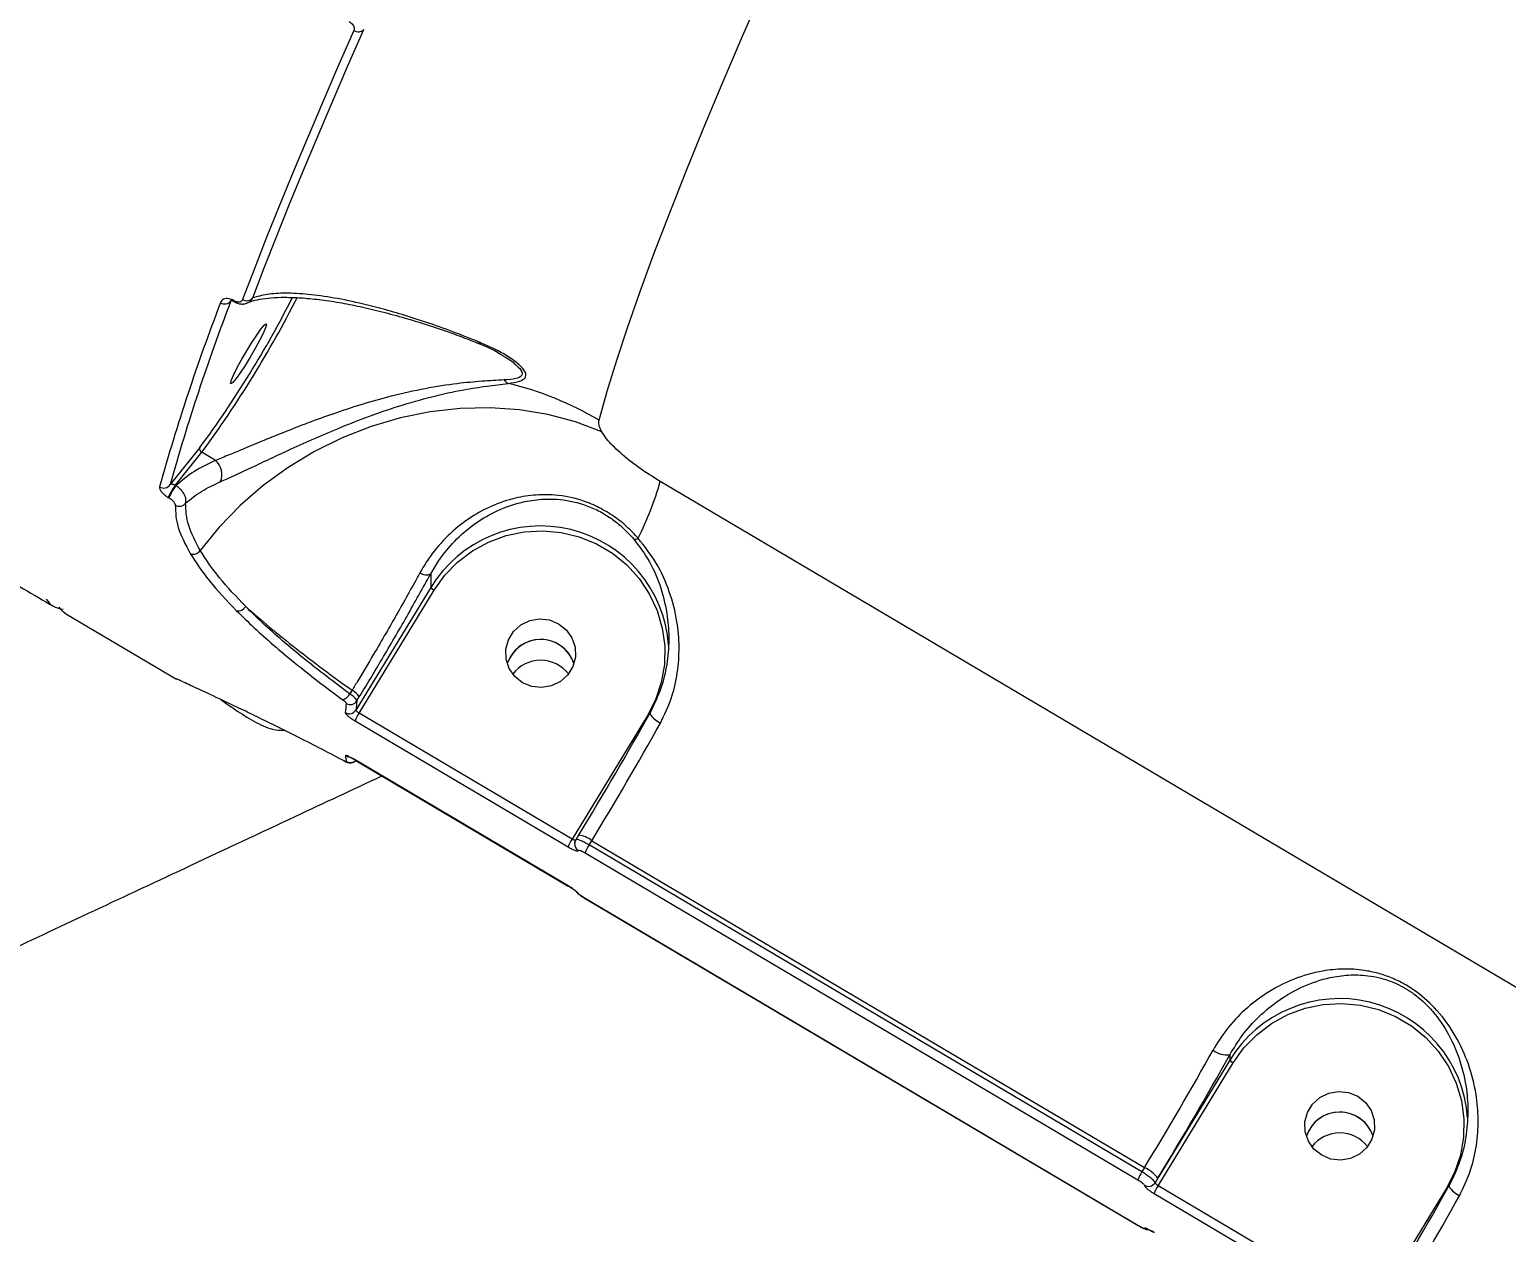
# Model space of a CAD drawing. Header units: millimetres. Extents: x -6328 to 5334, y -5037 to 4112.
# Drawn here: x -2228.9 to -2038.8, y 770.3 to 925.3 of the extents above; entities that cross this region are included whole.
import ezdxf

# ---------------------------------------------------------------- set-up
doc = ezdxf.new("R2010")
doc.units = ezdxf.units.MM
for name, color, linetype in [('DIKOM_ОБЪЕКТ', 7, 'Continuous'), ('DIKOM_РАЗМЕР_ЗОНА', 7, 'Continuous'), ('DIKOM_РАЗМЕР_ОБЪЕКТА', 7, 'Continuous')]:
    doc.layers.add(name, color=color, linetype=linetype)
doc.styles.add('style1', font='arial.ttf', dxfattribs={"width": 0.8})
doc.dimstyles.new('1-50', dxfattribs={"dimtxt": 300, "dimasz": 200, "dimexe": 100, "dimexo": 0, "dimgap": 100, "dimtad": 1, "dimtxsty": 'style1', "dimcen": 200, "dimclrd": 7, "dimclre": 7, "dimclrt": 7, "dimadec": 1, "dimazin": 2, "dimtfac": 1, "dimtmove": 0, "dimatfit": 2, "dimfxl": 0, "dimlwd": 25, "dimlwe": 18, "dimarcsym": 0})

# ---------------------------------------------------------------- blocks, each defined once
blk = doc.blocks.new('*D2')
at = {"layer": 'Defpoints', "color": 0, "transparency": 16777216}
for p in [(-5303.77, 2121.42), (-1621.11, 2121.42), (560.33, -2395.62)]:
    blk.add_point(p, dxfattribs=at)
at = {"layer": 'DIKOM_РАЗМЕР_ОБЪЕКТА', "color": 7, "lineweight": 18, "transparency": 16777216}
for p, q in [((-1621.11, 2121.42), (-5403.77, 2121.42)), ((560.33, -2395.62), (-5403.77, -2395.62))]:
    blk.add_line(p, q, dxfattribs=at)
at = {"layer": 'DIKOM_РАЗМЕР_ОБЪЕКТА', "color": 7, "lineweight": 25, "transparency": 16777216}
blk.add_line((-5303.77, -2195.62), (-5303.77, 1921.42), dxfattribs=at)
at = {"layer": 'DIKOM_РАЗМЕР_ОБЪЕКТА', "color": 7, "transparency": 16777216}
for points in [[(-5337.11, 1921.42), (-5270.44, 1921.42), (-5303.77, 2121.42)], [(-5337.11, -2195.62), (-5270.44, -2195.62), (-5303.77, -2395.62)]]:
    blk.add_solid(points, dxfattribs=at)
at = {"layer": 'DIKOM_РАЗМЕР_ОБЪЕКТА', "color": 7, "transparency": 16777216, "insert": (-5556.94, -137.1), "char_height": 300, "attachment_point": 5, "rotation": 90, "style": 'style1'}
blk.add_mtext('4500', dxfattribs=at)
blk = doc.blocks.new('*D3')
at = {"layer": 'Defpoints', "color": 0, "transparency": 16777216}
for p in [(-1814.92, 4111.71), (-5877.98, -3895.62), (33.33, -3895.62)]:
    blk.add_point(p, dxfattribs=at)
at = {"layer": 'DIKOM_РАЗМЕР_ЗОНА', "color": 7, "lineweight": 18, "transparency": 16777216}
for p, q in [((-1814.92, 4111.71), (-5977.98, 4111.71)), ((33.33, -3895.62), (-5977.98, -3895.62))]:
    blk.add_line(p, q, dxfattribs=at)
at = {"layer": 'DIKOM_РАЗМЕР_ЗОНА', "color": 7, "lineweight": 25, "transparency": 16777216}
blk.add_line((-5877.98, 3911.71), (-5877.98, -3695.62), dxfattribs=at)
at = {"layer": 'DIKOM_РАЗМЕР_ЗОНА', "color": 7, "transparency": 16777216}
for points in [[(-5911.31, 3911.71), (-5844.65, 3911.71), (-5877.98, 4111.71)], [(-5911.31, -3695.62), (-5844.65, -3695.62), (-5877.98, -3895.62)]]:
    blk.add_solid(points, dxfattribs=at)
at = {"layer": 'DIKOM_РАЗМЕР_ЗОНА', "color": 7, "transparency": 16777216, "insert": (-6131.15, 108.05), "char_height": 300, "attachment_point": 5, "rotation": 90, "style": 'style1'}
blk.add_mtext('8000', dxfattribs=at)

msp = doc.modelspace()

# ---------------------------------------------------------------- linework, layer by layer
at = {"layer": 'DIKOM_ОБЪЕКТ', "color": 7, "linetype": 'Continuous', "lineweight": 15}
for p, q in [((-2203.018, 890.325), (-2202.964, 890.362)), ((-2202.703, 890.265), (-2202.599, 890.204)), ((-2202.578, 890.318), (-2202.682, 890.38)), ((-2207.006, 871.448), (-2210.842, 866.66)), ((-2210.183, 866.561), (-2206.772, 870.818)), ((-2205.02, 869.781), (-2206.772, 870.818)), ((-1847.736, 689.529), (-2147.745, 867.062)), ((-2210.102, 866.513), (-2210.183, 866.561)), ((-2211.082, 865.001), (-2211.001, 864.953)), ((-2177.301, 855.15), (-2177.297, 853.405)), ((-2177.297, 853.405), (-2186.925, 837.621)), ((-2186.525, 837.235), (-2176.868, 853.065)), ((-2224.17, 849.995), (-2210.019, 841.62)), ((-2187.43, 840.172), (-2187.714, 839.707)), ((-2186.798, 838.803), (-2186.49, 839.308)), ((-2159.095, 821.003), (-2186.525, 837.235)), ((-2149.439, 836.833), (-2159.095, 821.003)), ((-2187.039, 836.224), (-2159.61, 819.992)), ((-2159.598, 814.972), (-2187.027, 831.203)), ((-2187.022, 831.192), (-2187.027, 831.203)), ((-2187.022, 831.192), (-2159.592, 814.961)), ((-2158.272, 821.499), (-2158.63, 820.912)), ((-2156.905, 820.246), (-2156.565, 820.803)), ((-2085.76, 778.145), (-2156.905, 820.246)), ((-2156.565, 820.803), (-2085.42, 778.702)), ((-2157.419, 819.237), (-2086.274, 777.136)), ((-2159.592, 814.961), (-2159.598, 814.972)), ((-2086.26, 771.25), (-2157.405, 813.35)), ((-2157.4, 813.34), (-2157.405, 813.35)), ((-2157.4, 813.34), (-2086.255, 771.24)), ((-2074.438, 793.236), (-2074.437, 792.536)), ((-2074.437, 792.536), (-2083.705, 777.343)), ((-2083.664, 776.366), (-2074.008, 792.196)), ((-2085.42, 778.702), (-2085.76, 778.145)), ((-2083.705, 777.343), (-2084.065, 776.752)), ((-2056.235, 760.135), (-2083.664, 776.366)), ((-2046.579, 775.965), (-2056.235, 760.135)), ((-2084.179, 775.356), (-2056.749, 759.124)), ((-2086.255, 771.24), (-2086.26, 771.25))]:
    msp.add_line(p, q, dxfattribs=at)
at = {"layer": 'DIKOM_ОБЪЕКТ', "color": 7, "linetype": 'Continuous', "lineweight": 15, "flags": 128}
for points in [[(-2155.635, 874.969), (-2154.578, 878.69), (-2153.341, 882.694), (-2151.926, 886.977), (-2150.333, 891.535), (-2148.565, 896.364), (-2146.623, 901.459), (-2144.508, 906.815), (-2142.223, 912.428), (-2139.77, 918.293), (-2137.152, 924.403), (-2134.369, 930.753)], [(-2187.187, 925.16), (-2189.279, 920.383), (-2191.287, 915.729), (-2193.21, 911.2), (-2195.047, 906.799), (-2196.798, 902.528), (-2198.461, 898.387), (-2200.036, 894.38), (-2201.522, 890.507)], [(-2200.215, 890.692), (-2198.732, 894.556), (-2197.16, 898.554), (-2195.501, 902.685), (-2193.754, 906.948), (-2191.921, 911.339), (-2190.002, 915.858), (-2187.999, 920.501), (-2185.911, 925.268)], [(-2202.575, 890.21), (-2202.588, 890.204), (-2202.597, 890.203), (-2202.599, 890.204)], [(-2202.767, 879.814), (-2203.013, 879.618), (-2203.076, 879.735), (-2202.952, 880.157), (-2202.65, 880.849), (-2202.195, 881.756), (-2201.624, 882.803), (-2200.983, 883.906), (-2200.324, 884.976), (-2199.701, 885.925), (-2199.163, 886.678), (-2198.755, 887.172), (-2198.509, 887.369), (-2198.446, 887.251), (-2198.57, 886.83), (-2198.872, 886.137), (-2199.327, 885.231), (-2199.898, 884.184), (-2200.539, 883.081), (-2201.198, 882.011), (-2201.822, 881.061), (-2202.359, 880.309), (-2202.767, 879.814)], [(-2171.417, 884.949), (-2171.386, 884.938), (-2171.35, 884.926)], [(-2155.281, 873.465), (-2158.661, 874.744), (-2162.209, 875.691), (-2165.889, 876.297), (-2169.666, 876.556), (-2173.502, 876.466), (-2177.359, 876.026), (-2181.199, 875.242), (-2184.984, 874.122), (-2188.677, 872.675), (-2192.241, 870.918), (-2195.642, 868.866), (-2198.845, 866.541), (-2201.819, 863.965), (-2204.534, 861.164), (-2206.965, 858.165)], [(-2176.868, 853.065), (-2175.487, 854.988), (-2173.83, 856.686), (-2171.934, 858.122), (-2169.843, 859.265), (-2167.602, 860.087), (-2165.262, 860.571), (-2162.874, 860.706), (-2160.493, 860.489), (-2158.171, 859.925), (-2155.961, 859.027), (-2153.911, 857.814), (-2152.068, 856.313), (-2150.472, 854.559), (-2149.16, 852.59), (-2148.16, 850.451), (-2147.495, 848.188), (-2147.18, 845.853), (-2147.221, 843.498), (-2147.619, 841.176), (-2148.364, 838.937), (-2149.439, 836.833)], [(-2160.836, 848.748), (-2159.843, 847.951), (-2159.118, 846.911), (-2158.721, 845.712), (-2158.682, 844.451), (-2159.006, 843.23), (-2159.665, 842.149), (-2160.608, 841.294), (-2161.756, 840.736), (-2163.018, 840.519), (-2164.29, 840.66), (-2165.471, 841.15), (-2166.464, 841.946), (-2167.189, 842.987), (-2167.586, 844.186), (-2167.625, 845.447), (-2167.301, 846.668), (-2166.642, 847.749), (-2165.699, 848.604), (-2164.551, 849.162), (-2163.289, 849.379), (-2162.016, 849.238), (-2160.836, 848.748)], [(-2149.439, 836.833), (-2149.355, 836.785), (-2149.34, 836.777)], [(-2149.012, 837.365), (-2149.065, 837.266), (-2149.051, 837.131), (-2148.969, 836.966), (-2148.823, 836.777), (-2148.618, 836.573), (-2148.362, 836.359), (-2148.066, 836.145), (-2147.74, 835.94)], [(-2074.008, 792.196), (-2072.627, 794.119), (-2070.97, 795.818), (-2069.074, 797.254), (-2066.983, 798.396), (-2064.742, 799.218), (-2062.402, 799.703), (-2060.014, 799.838), (-2057.633, 799.621), (-2055.311, 799.057), (-2053.101, 798.158), (-2051.051, 796.945), (-2049.208, 795.445), (-2047.612, 793.691), (-2046.299, 791.722), (-2045.3, 789.582), (-2044.635, 787.32), (-2044.32, 784.985), (-2044.361, 782.63), (-2044.759, 780.307), (-2045.504, 778.069), (-2046.579, 775.965)], [(-2057.976, 787.88), (-2056.983, 787.083), (-2056.258, 786.043), (-2055.86, 784.844), (-2055.822, 783.583), (-2056.146, 782.362), (-2056.805, 781.28), (-2057.747, 780.426), (-2058.896, 779.867), (-2060.158, 779.65), (-2061.43, 779.792), (-2062.611, 780.281), (-2063.604, 781.078), (-2064.328, 782.118), (-2064.726, 783.317), (-2064.765, 784.578), (-2064.441, 785.799), (-2063.781, 786.881), (-2062.839, 787.735), (-2061.691, 788.294), (-2060.429, 788.511), (-2059.156, 788.369), (-2057.976, 787.88)], [(-2046.152, 776.497), (-2046.205, 776.397), (-2046.191, 776.262), (-2046.109, 776.098), (-2045.962, 775.909), (-2045.758, 775.704), (-2045.502, 775.491), (-2045.206, 775.277), (-2044.88, 775.071)]]:
    msp.add_lwpolyline(points, dxfattribs=at)
at = {"layer": 'DIKOM_ОБЪЕКТ', "color": 7, "linetype": 'Continuous', "lineweight": 15}
for centre, radius, start, end in [((-2186.615, 925.992), 1.009, 235.47461, 314.19604), ((-1951.041, 793.18), 271.226, 159.06667, 164.34642), ((-1950.298, 793.652), 270.58, 159.06667, 164.34642), ((-2315.409, 951.615), 134.826, 323.51596, 333.18166), ((-2322.429, 955.874), 143.565, 323.66852, 333.04887), ((-2203.821, 890.923), 1, 237.02428, 323.31651), ((-2202.557, 890.298), 0.15, 146.96643, 192.64461), ((-2202.453, 890.236), 0.15, 146.96643, 192.64461), ((-2200.976, 891.357), 1.011, 237.25396, 318.80233), ((-2171.126, 885.739), 0.843, 254.60448, 288.32305), ((-2166.534, 881.121), 1.644, 216.67699, 240.47543), ((-2177.042, 838.763), 42.061, 59.40631, 76.67109), ((-2206.546, 871.26), 0.497, 157.79414, 242.86723), ((-2206.505, 867.984), 2.331, 335.7151, 50.42594), ((-2193.321, 880.508), 47.518, 334.08559, 343.56305), ((-2211.68, 867.221), 1.008, 238.43752, 326.19188), ((-2204.459, 862.222), 7.183, 142.84091, 157.23802), ((-2204.378, 862.174), 7.183, 142.84091, 157.23802), ((-2209.668, 864.906), 1.032, 240.16213, 322.26923), ((-2163.177, 844.795), 16.538, 4.06063, 148.62796), ((-2150.987, 860.43), 0.8, 257.70987, 300.52701), ((-2207.86, 858.784), 1.088, 248.43359, 325.31545), ((-2177.871, 856.634), 1.59, 238.46501, 291.00837), ((-2176.359, 854.147), 1.196, 218.36341, 244.81634), ((-2222.332, 853.062), 3.576, 218.07295, 239.06202), ((-2202.089, 851.518), 1.124, 259.4805, 329.9438), ((-2163.147, 842.199), 4.516, 18.34998, 161.92235), ((-2163.149, 842.2), 4.514, 59.06882, 161.92253), ((-2163.082, 842.245), 4.44, 18.0472, 59.51355), ((-2163.14, 839.493), 4.537, 37.90866, 142.36366), ((-2189.023, 840.348), 1.458, 286.25176, 333.92464), ((-2143.902, 833.1), 44.593, 173.07547, 174.60722), ((-2187.651, 839.342), 1.009, 239.11012, 327.71396), ((-2188.634, 837.918), 2.555, 32.94534, 61.88839), ((-2142.636, 833.44), 44.487, 173.07547, 174.60722), ((-2187.78, 838.157), 1.009, 239.17033, 327.87096), ((-2182.575, 834.588), 4.754, 146.17673, 159.8747), ((-2550.984, 1061.086), 460.035, 328.61006, 330.90156), ((-2530.57, 1049.007), 438.128, 328.61006, 330.90156), ((-2176.393, 833.438), 12.01, 188.0751, 191.7482), ((-2187.773, 832.615), 1.004, 239.41464, 263.91407), ((-2187.64, 831.859), 1.006, 239.45977, 314.4882), ((-2158.516, 818.46), 3.049, 50.21821, 85.40245), ((-2155.146, 818.357), 4.754, 146.17673, 159.8747), ((-2157.804, 820.381), 0.977, 174.9614, 239.74743), ((-2157.82, 820.378), 0.961, 148.37669, 172.67981), ((-2152.917, 817.578), 4.798, 146.22379, 159.78186), ((-2157.779, 814.851), 0.991, 216.36135, 239.4183), ((-2060.317, 783.927), 16.538, 4.06063, 148.62796), ((-2459.425, 1006.906), 438.128, 328.61006, 330.90156), ((-2476.41, 1016.956), 460.035, 328.61006, 330.90156), ((-2074.831, 795.989), 2.781, 230.63711, 278.11357), ((-2073.499, 793.278), 1.196, 218.36341, 244.81634), ((-2060.287, 781.33), 4.516, 18.34717, 161.92517), ((-2060.289, 781.331), 4.514, 59.06882, 161.92253), ((-2060.222, 781.377), 4.44, 18.0472, 59.51355), ((-2060.28, 778.624), 4.537, 37.90889, 142.36343), ((-2081.772, 775.478), 4.798, 146.22379, 159.78186), ((-2087.456, 774.374), 4.783, 38.36341, 64.81634), ((-2084.92, 777.289), 1.009, 239.17033, 327.87096), ((-2079.715, 773.72), 4.754, 146.17673, 159.8747), ((-2448.124, 1000.217), 460.035, 328.61006, 330.90156), ((-2427.71, 988.138), 438.128, 328.61006, 330.90156), ((-2084.913, 771.747), 1.004, 239.41464, 263.91407)]:
    msp.add_arc(centre, radius, start, end, dxfattribs=at)
for points, knots in [([(-2187.798, 926.291), (-2187.708, 926.23), (-2187.527, 926.107), (-2187.317, 925.864), (-2187.18, 925.605), (-2187.129, 925.356), (-2187.169, 925.222), (-2187.187, 925.16)], [0, 0, 0, 0, 0.1951513, 0.3900918, 0.5932741, 0.8111156, 1, 1, 1, 1]), ([(-2202.682, 890.38), (-2202.768, 890.425), (-2202.96, 890.528), (-2203.292, 890.62), (-2203.655, 890.636), (-2204.073, 890.513), (-2204.282, 890.29), (-2204.357, 890.104), (-2204.365, 890.084)], [0, 0, 0, 0, 0.0933723, 0.2087465, 0.3720832, 0.5792995, 0.9536434, 1, 1, 1, 1]), ([(-2203.005, 890.379), (-2203.005, 890.384), (-2203.005, 890.401), (-2202.952, 890.394), (-2202.874, 890.371), (-2202.79, 890.333), (-2202.724, 890.298), (-2202.694, 890.281), (-2202.679, 890.272)], [0, 0, 0, 0, 0.1599138, 0.5330176, 0.7838012, 0.9183931, 0.9598449, 1, 1, 1, 1]), ([(-2201.522, 890.507), (-2201.589, 890.396), (-2201.687, 890.233), (-2201.97, 890.154), (-2202.192, 890.163), (-2202.402, 890.223), (-2202.524, 890.289), (-2202.578, 890.318)], [0, 0, 0, 0, 0.4299746, 0.6257729, 0.7881205, 0.905263, 1, 1, 1, 1]), ([(-2202.575, 890.21), (-2202.467, 890.152), (-2202.229, 890.025), (-2201.805, 889.912), (-2201.324, 889.9), (-2200.793, 890.057), (-2200.42, 890.35), (-2200.262, 890.613), (-2200.215, 890.692)], [0, 0, 0, 0, 0.1137204, 0.2493511, 0.4227181, 0.6134963, 0.8848304, 1, 1, 1, 1]), ([(-2200.935, 890.053), (-2200.787, 890.12), (-2200.365, 890.31), (-2199.324, 890.551), (-2197.862, 890.74), (-2196.094, 890.804), (-2194.035, 890.734), (-2191.714, 890.521), (-2189.165, 890.148), (-2186.451, 889.621), (-2183.615, 888.952), (-2180.793, 888.181), (-2178.09, 887.361), (-2175.545, 886.509), (-2173.351, 885.72), (-2171.945, 885.163), (-2171.416, 884.953)], [0, 0, 0, 0, 0.044576, 0.1268213, 0.2092889, 0.2933607, 0.3794444, 0.4676214, 0.5546903, 0.6377943, 0.7173379, 0.7938427, 0.8574113, 0.9149404, 0.9679898, 1, 1, 1, 1]), ([(-2170.861, 884.938), (-2172.081, 885.426), (-2174.536, 886.406), (-2177.878, 887.582), (-2181.018, 888.588), (-2184.438, 889.557), (-2187.991, 890.397), (-2191.539, 891.014), (-2194.644, 891.32), (-2196.846, 891.314), (-2198.746, 891.129), (-2199.631, 890.865), (-2200.215, 890.692)], [0, 0, 0, 0, 0.077204, 0.1552632, 0.2352624, 0.3156957, 0.4381019, 0.5613734, 0.6869532, 0.8131986, 0.8767617, 1, 1, 1, 1]), ([(-2171.347, 884.935), (-2170.911, 884.761), (-2169.819, 884.325), (-2168.769, 883.768), (-2168.196, 883.397), (-2168.139, 883.361)], [0, 0, 0, 0, 0.3747629, 0.9380242, 1, 1, 1, 1]), ([(-2167.345, 879.691), (-2166.806, 879.777), (-2165.867, 879.928), (-2165.051, 880.369), (-2164.965, 881.031), (-2165.66, 881.93), (-2166.935, 882.919), (-2168.697, 883.98), (-2170.09, 884.597), (-2170.861, 884.938)], [0, 0, 0, 0, 0.1491214, 0.259638, 0.3716709, 0.4987894, 0.6508245, 0.8069667, 1, 1, 1, 1]), ([(-2168.146, 883.344), (-2167.976, 883.248), (-2167.236, 882.831), (-2166.252, 882.084), (-2165.52, 881.261), (-2165.503, 880.831), (-2165.73, 880.522), (-2166.372, 880.253), (-2167.308, 880.181), (-2167.853, 880.139)], [0, 0, 0, 0, 0.0687624, 0.2978767, 0.4767272, 0.5972722, 0.6308273, 0.7847127, 1, 1, 1, 1]), ([(-2167.853, 880.139), (-2168.79, 880.088), (-2170.677, 879.983), (-2174.108, 879.665), (-2178.001, 879.063), (-2182.119, 878.144), (-2186.12, 877.019), (-2189.714, 875.841), (-2193.11, 874.604), (-2196.093, 873.437), (-2198.839, 872.314), (-2201.193, 871.332), (-2203.303, 870.454), (-2204.443, 870.007), (-2205.02, 869.781)], [0, 0, 0, 0, 0.0859449, 0.1732947, 0.2815781, 0.3919072, 0.4836887, 0.5771617, 0.6555654, 0.7354912, 0.8041126, 0.8741902, 0.9363593, 1, 1, 1, 1]), ([(-2204.38, 867.026), (-2203.786, 867.288), (-2202.581, 867.819), (-2200.386, 868.851), (-2197.935, 870.01), (-2195.176, 871.299), (-2192.142, 872.666), (-2188.759, 874.103), (-2185.144, 875.511), (-2181.202, 876.864), (-2177.112, 878.031), (-2173.334, 878.85), (-2170.013, 879.366), (-2168.238, 879.582), (-2167.345, 879.691)], [0, 0, 0, 0, 0.0667256, 0.1352494, 0.2049105, 0.276176, 0.3547312, 0.4350094, 0.5258167, 0.6185684, 0.724745, 0.8332655, 0.9160271, 1, 1, 1, 1]), ([(-2155.281, 873.465), (-2155.483, 873.93), (-2155.707, 874.444), (-2155.66, 874.862), (-2155.643, 874.932), (-2155.635, 874.969)], [0, 0, 0, 0, 0.8217569, 0.9078664, 1, 1, 1, 1]), ([(-2147.745, 867.062), (-2148.693, 867.655), (-2150.57, 868.829), (-2152.989, 870.768), (-2154.565, 872.354), (-2155.092, 873.173), (-2155.281, 873.465)], [0, 0, 0, 0, 0.2885643, 0.5716288, 0.8470383, 1, 1, 1, 1]), ([(-2205.02, 869.781), (-2205.974, 869.323), (-2207.894, 868.401), (-2209.363, 867.145), (-2210.102, 866.513)], [0, 0, 0, 0, 0.4968581, 1, 1, 1, 1]), ([(-2208.851, 864.274), (-2208.198, 864.796), (-2206.885, 865.846), (-2205.218, 866.631), (-2204.38, 867.026)], [0, 0, 0, 0, 0.4974093, 1, 1, 1, 1]), ([(-2212.207, 866.362), (-2212.21, 866.273), (-2212.215, 866.105), (-2212.007, 865.769), (-2211.709, 865.454), (-2211.391, 865.195), (-2211.175, 865.06), (-2211.082, 865.001)], [0, 0, 0, 0, 0.279175, 0.5294196, 0.7216381, 0.8794287, 1, 1, 1, 1]), ([(-2210.183, 866.561), (-2210.203, 866.572), (-2210.237, 866.591), (-2210.304, 866.623), (-2210.361, 866.645), (-2210.462, 866.678), (-2210.594, 866.704), (-2210.742, 866.706), (-2210.807, 866.676), (-2210.842, 866.66)], [0, 0, 0, 0, 0.0447764, 0.0742202, 0.1535471, 0.1940957, 0.3790245, 0.6613228, 1, 1, 1, 1]), ([(-2208.851, 864.274), (-2208.821, 864.434), (-2208.76, 864.753), (-2208.962, 865.346), (-2209.356, 865.917), (-2209.781, 866.304), (-2210.039, 866.472), (-2210.102, 866.513)], [0, 0, 0, 0, 0.2415762, 0.4834026, 0.7164086, 0.9306358, 1, 1, 1, 1]), ([(-2150.581, 859.741), (-2151.058, 860.252), (-2152.013, 861.272), (-2153.707, 862.61), (-2155.583, 863.733), (-2158.124, 864.81), (-2161.025, 865.394), (-2164.089, 865.362), (-2166.983, 864.854), (-2169.939, 863.771), (-2172.856, 862.057), (-2175.443, 859.829), (-2177.388, 857.518), (-2178.34, 855.897), (-2178.702, 855.279)], [0, 0, 0, 0, 0.0610586, 0.1220459, 0.1836227, 0.2451907, 0.3548561, 0.436924, 0.519099, 0.6228181, 0.7265974, 0.8310891, 0.9355772, 1, 1, 1, 1]), ([(-2211.001, 864.953), (-2210.948, 864.92), (-2210.811, 864.835), (-2210.593, 864.663), (-2210.37, 864.438), (-2210.205, 864.198), (-2210.189, 864.073), (-2210.181, 864.01)], [0, 0, 0, 0, 0.1010885, 0.2613491, 0.4607039, 0.7265488, 1, 1, 1, 1]), ([(-2210.181, 864.01), (-2210.147, 863.088), (-2210.076, 861.22), (-2208.87, 858.931), (-2208.259, 857.772)], [0, 0, 0, 0, 0.4938716, 1, 1, 1, 1]), ([(-2206.965, 858.165), (-2207.551, 859.273), (-2208.739, 861.516), (-2208.814, 863.347), (-2208.851, 864.274)], [0, 0, 0, 0, 0.4938176, 1, 1, 1, 1]), ([(-2177.301, 855.15), (-2176.959, 855.734), (-2176.069, 857.258), (-2174.249, 859.453), (-2171.839, 861.561), (-2169.105, 863.214), (-2166.364, 864.262), (-2163.654, 864.783), (-2160.818, 864.857), (-2158.161, 864.355), (-2155.885, 863.423), (-2154.716, 862.746), (-2153.577, 861.964), (-2152.463, 861.077), (-2151.597, 860.129), (-2151.157, 859.649)], [0, 0, 0, 0, 0.0653899, 0.1703679, 0.2779426, 0.3818114, 0.4884116, 0.5695635, 0.6527955, 0.7604191, 0.8151631, 0.8718852, 0.8800454, 0.9391998, 1, 1, 1, 1]), ([(-2151.157, 859.649), (-2150.435, 858.678), (-2148.928, 856.651), (-2147.574, 853.291), (-2146.795, 849.915), (-2146.582, 846.617), (-2146.844, 843.517), (-2147.567, 840.375), (-2148.526, 838.378), (-2149.012, 837.365)], [0, 0, 0, 0, 0.1463761, 0.3054972, 0.4689915, 0.6008956, 0.7350963, 0.8657016, 1, 1, 1, 1]), ([(-2147.74, 835.94), (-2147.233, 836.99), (-2146.218, 839.093), (-2145.473, 842.427), (-2145.245, 845.748), (-2145.549, 849.265), (-2146.478, 852.894), (-2148.071, 856.526), (-2149.764, 858.694), (-2150.581, 859.741)], [0, 0, 0, 0, 0.1316586, 0.2634888, 0.3951402, 0.5268756, 0.688298, 0.8495356, 1, 1, 1, 1]), ([(-2237.291, 857.497), (-2236.056, 856.82), (-2232.229, 854.726), (-2228.445, 852.499), (-2225.884, 850.991)], [0, 0, 0, 0, 0.3229562, 1, 1, 1, 1]), ([(-2208.259, 857.772), (-2207.513, 856.628), (-2206.002, 854.313), (-2203.539, 851.723), (-2202.294, 850.413)], [0, 0, 0, 0, 0.4941711, 1, 1, 1, 1]), ([(-2201.116, 850.955), (-2202.31, 852.209), (-2204.727, 854.747), (-2206.213, 857.017), (-2206.965, 858.165)], [0, 0, 0, 0, 0.4941653, 1, 1, 1, 1]), ([(-2178.702, 855.279), (-2179.636, 853.587), (-2181.531, 850.155), (-2184.26, 845.452), (-2186.249, 842.115), (-2187.181, 840.582), (-2187.43, 840.172)], [0, 0, 0, 0, 0.3414972, 0.6929958, 0.9180121, 1, 1, 1, 1]), ([(-2186.49, 839.308), (-2185.511, 840.927), (-2183.444, 844.348), (-2180.317, 849.727), (-2178.316, 853.325), (-2177.301, 855.15)], [0, 0, 0, 0, 0.3069734, 0.648469, 1, 1, 1, 1]), ([(-2226.799, 851.899), (-2226.539, 851.581), (-2225.971, 850.886), (-2225.101, 850.701), (-2224.63, 850.601)], [0, 0, 0, 0, 0.4582616, 1, 1, 1, 1]), ([(-2202.294, 850.413), (-2201.556, 849.688), (-2200.084, 848.243), (-2197.565, 846.002), (-2194.821, 843.705), (-2191.846, 841.348), (-2189.695, 839.75), (-2188.615, 838.948)], [0, 0, 0, 0, 0.1978344, 0.3948167, 0.593168, 0.7958375, 1, 1, 1, 1]), ([(-2201.116, 850.955), (-2200.117, 850.081), (-2198.108, 848.322), (-2194.719, 845.599), (-2191.168, 842.874), (-2188.68, 841.076), (-2187.43, 840.172)], [0, 0, 0, 0, 0.2598499, 0.5228404, 0.7602266, 1, 1, 1, 1]), ([(-2187.714, 839.707), (-2189.738, 841.229), (-2192.801, 843.532), (-2196.402, 846.555), (-2198.926, 848.799), (-2200.394, 850.244), (-2201.116, 850.955)], [0, 0, 0, 0, 0.3951692, 0.5979227, 0.8021689, 1, 1, 1, 1]), ([(-2208.219, 840.801), (-2208.835, 841.083), (-2209.895, 841.567), (-2209.976, 841.615), (-2210.01, 841.634)], [0, 0, 0, 0, 0.5807366, 1, 1, 1, 1]), ([(-2202.264, 838.013), (-2203.481, 838.589), (-2205.944, 839.757), (-2207.455, 840.45), (-2208.219, 840.801)], [0, 0, 0, 0, 0.4941765, 1, 1, 1, 1]), ([(-2204.334, 838.99), (-2203.694, 838.535), (-2202.267, 837.521), (-2200.06, 836.159), (-2197.92, 835.079), (-2196.639, 835.03), (-2196.128, 835.01)], [0, 0, 0, 0, 0.2318135, 0.5167601, 0.8072216, 1, 1, 1, 1]), ([(-2188.615, 838.948), (-2188.535, 838.887), (-2188.375, 838.763), (-2188.221, 838.605), (-2188.169, 838.516), (-2188.169, 838.483), (-2188.169, 838.476)], [0, 0, 0, 0, 0.3056925, 0.6116133, 0.9180226, 1, 1, 1, 1]), ([(-2186.798, 838.803), (-2186.798, 838.816), (-2186.801, 838.875), (-2186.913, 839.042), (-2187.228, 839.346), (-2187.552, 839.586), (-2187.714, 839.707)], [0, 0, 0, 0, 0.0818929, 0.3880463, 0.6939649, 1, 1, 1, 1]), ([(-2188.597, 831.156), (-2189.642, 831.701), (-2191.728, 832.79), (-2194.651, 834.276), (-2197.407, 835.653), (-2199.986, 836.918), (-2201.503, 837.647), (-2202.264, 838.013)], [0, 0, 0, 0, 0.1976813, 0.3947, 0.5930892, 0.7957984, 1, 1, 1, 1]), ([(-2188.297, 837.291), (-2188.293, 837.264), (-2188.283, 837.198), (-2188.136, 837.02), (-2187.852, 836.771), (-2187.472, 836.491), (-2187.183, 836.313), (-2187.039, 836.224)], [0, 0, 0, 0, 0.1418471, 0.3567284, 0.5713333, 0.7857186, 1, 1, 1, 1]), ([(-2186.525, 837.235), (-2186.572, 837.264), (-2186.668, 837.324), (-2186.792, 837.423), (-2186.882, 837.514), (-2186.925, 837.581), (-2186.925, 837.609), (-2186.925, 837.621)], [0, 0, 0, 0, 0.2139775, 0.4281717, 0.6427849, 0.8579017, 1, 1, 1, 1]), ([(-2188.151, 830.992), (-2188.158, 830.983), (-2188.171, 830.965), (-2188.311, 831.015), (-2188.47, 831.09), (-2188.575, 831.144), (-2188.597, 831.156)], [0, 0, 0, 0, 0.3067236, 0.613302, 0.919473, 1, 1, 1, 1]), ([(-2188.49, 831.096), (-2188.406, 831.053), (-2188.23, 830.963), (-2188.035, 830.887), (-2187.788, 830.827), (-2187.513, 830.825), (-2187.214, 830.904), (-2187.046, 831.036), (-2186.959, 831.105)], [0, 0, 0, 0, 0.1780831, 0.3711357, 0.5096123, 0.65918, 0.8231673, 1, 1, 1, 1]), ([(-2187.027, 831.203), (-2187.121, 831.258), (-2187.36, 831.397), (-2187.718, 831.585), (-2188.038, 831.73), (-2188.251, 831.797), (-2188.273, 831.766), (-2188.284, 831.751)], [0, 0, 0, 0, 0.1406201, 0.3550994, 0.5698681, 0.7848826, 1, 1, 1, 1]), ([(-2187.914, 831.652), (-2187.914, 831.652), (-2187.921, 831.653), (-2187.893, 831.645), (-2187.816, 831.614), (-2187.638, 831.532), (-2187.366, 831.392), (-2187.138, 831.259), (-2187.021, 831.191)], [0, 0, 0, 0, 0.0005376, 0.1033642, 0.2502851, 0.4493224, 0.7179592, 1, 1, 1, 1]), ([(-2287.209, 780.406), (-2287.221, 780.415), (-2287.253, 780.44), (-2286.606, 780.79), (-2285.325, 781.434), (-2283.362, 782.384), (-2280.754, 783.627), (-2277.556, 785.137), (-2273.826, 786.889), (-2269.78, 788.784), (-2265.413, 790.827), (-2260.795, 792.985), (-2255.744, 795.347), (-2249.451, 798.289), (-2241.683, 801.923), (-2231.846, 806.527), (-2220.736, 811.732), (-2208.243, 817.588), (-2195.89, 823.38), (-2187.319, 827.398), (-2183.576, 829.153)], [0, 0, 0, 0, 0.0316603, 0.0852913, 0.1396089, 0.1940267, 0.2488969, 0.3038715, 0.3553618, 0.4069395, 0.4524772, 0.4980149, 0.5437995, 0.589584, 0.655707, 0.7220202, 0.7952387, 0.8688477, 0.9427191, 1, 1, 1, 1]), ([(-2159.61, 819.992), (-2159.515, 819.938), (-2159.276, 819.8), (-2158.911, 819.623), (-2158.579, 819.498), (-2158.349, 819.459), (-2158.314, 819.511), (-2158.296, 819.537)], [0, 0, 0, 0, 0.1406201, 0.3550994, 0.5698681, 0.7848826, 1, 1, 1, 1]), ([(-2158.648, 820.874), (-2158.654, 820.865), (-2158.669, 820.844), (-2158.745, 820.849), (-2158.86, 820.884), (-2158.984, 820.939), (-2159.064, 820.985), (-2159.095, 821.003)], [0, 0, 0, 0, 0.1675823, 0.3958913, 0.6236986, 0.8510135, 1, 1, 1, 1]), ([(-2158.618, 820.903), (-2158.667, 820.826), (-2158.752, 820.692), (-2158.76, 820.534), (-2158.764, 820.467)], [0, 0, 0, 0, 0.5717649, 1, 1, 1, 1]), ([(-2156.905, 820.246), (-2157.031, 820.319), (-2157.349, 820.502), (-2157.834, 820.742), (-2158.272, 820.913), (-2158.554, 820.974), (-2158.594, 820.922), (-2158.611, 820.9)], [0, 0, 0, 0, 0.1492904, 0.3770784, 0.6049922, 0.8329327, 1, 1, 1, 1]), ([(-2158.296, 819.537), (-2158.285, 819.555), (-2158.261, 819.59), (-2158.107, 819.564), (-2157.885, 819.482), (-2157.642, 819.365), (-2157.482, 819.273), (-2157.419, 819.237)], [0, 0, 0, 0, 0.2151387, 0.4301737, 0.6449794, 0.8594762, 1, 1, 1, 1]), ([(-2158.283, 813.997), (-2158.292, 814.017), (-2158.313, 814.065), (-2158.475, 814.216), (-2158.773, 814.443), (-2159.163, 814.708), (-2159.453, 814.884), (-2159.598, 814.972)], [0, 0, 0, 0, 0.1418471, 0.3567284, 0.5713333, 0.7857186, 1, 1, 1, 1]), ([(-2159.592, 814.96), (-2159.574, 814.95), (-2159.423, 814.862), (-2159.131, 814.677), (-2158.812, 814.458), (-2158.631, 814.319), (-2158.561, 814.257), (-2158.561, 814.256), (-2158.561, 814.256)], [0, 0, 0, 0, 0.0364195, 0.3158858, 0.5967631, 0.8020066, 0.9389409, 1, 1, 1, 1]), ([(-2158.599, 814.289), (-2158.592, 814.277), (-2158.553, 814.205), (-2158.452, 814.096), (-2158.256, 813.906), (-2157.949, 813.685), (-2157.539, 813.42), (-2157.312, 813.29), (-2157.219, 813.236)], [0, 0, 0, 0, 0.0229184, 0.1325217, 0.2691964, 0.6004773, 0.8352603, 1, 1, 1, 1]), ([(-2157.405, 813.35), (-2157.502, 813.409), (-2157.695, 813.526), (-2157.955, 813.702), (-2158.154, 813.852), (-2158.263, 813.952), (-2158.277, 813.984), (-2158.283, 813.997)], [0, 0, 0, 0, 0.21424, 0.428583, 0.6431735, 0.858082, 1, 1, 1, 1]), ([(-2044.88, 775.071), (-2044.373, 776.122), (-2043.358, 778.225), (-2042.614, 781.558), (-2042.384, 784.88), (-2042.691, 788.396), (-2043.607, 792.031), (-2045.263, 795.662), (-2047.507, 798.834), (-2049.903, 801.045), (-2051.964, 802.363), (-2053.635, 803.176), (-2055.364, 803.759), (-2057.465, 804.199), (-2059.86, 804.34), (-2062.92, 804.028), (-2066.271, 803.07), (-2069.609, 801.349), (-2072.502, 799.12), (-2074.837, 796.677), (-2076.041, 794.733), (-2076.595, 793.839)], [0, 0, 0, 0, 0.0554761, 0.1110246, 0.1664977, 0.2220062, 0.2900237, 0.3579634, 0.4226761, 0.4774073, 0.5052471, 0.5330944, 0.5627101, 0.5923749, 0.64043, 0.6885816, 0.7603261, 0.8320617, 0.8910003, 0.9498671, 1, 1, 1, 1]), ([(-2074.438, 793.236), (-2073.921, 794.085), (-2072.8, 795.925), (-2070.653, 798.271), (-2068.024, 800.425), (-2064.979, 802.144), (-2061.968, 803.156), (-2059.185, 803.555), (-2057.042, 803.511), (-2055.132, 803.166), (-2053.301, 802.586), (-2051.78, 801.793), (-2050.44, 800.855), (-2049.425, 800.005), (-2047.805, 798.307), (-2046.118, 795.787), (-2044.702, 792.427), (-2043.938, 789.046), (-2043.721, 785.749), (-2043.984, 782.649), (-2044.707, 779.506), (-2045.666, 777.509), (-2046.152, 776.497)], [0, 0, 0, 0, 0.0507145, 0.1099146, 0.1707241, 0.2426522, 0.3164734, 0.3637491, 0.4119877, 0.4400465, 0.4688585, 0.5101, 0.5210863, 0.5468187, 0.5734081, 0.6369338, 0.7046117, 0.7741497, 0.8302516, 0.8873303, 0.9428798, 1, 1, 1, 1]), ([(-2084.065, 776.752), (-2084.072, 776.785), (-2084.09, 776.868), (-2084.29, 777.096), (-2084.673, 777.422), (-2085.183, 777.791), (-2085.568, 778.027), (-2085.76, 778.145)], [0, 0, 0, 0, 0.1417164, 0.3563996, 0.5709512, 0.7854607, 1, 1, 1, 1]), ([(-2086.274, 777.136), (-2086.178, 777.077), (-2085.986, 776.958), (-2085.733, 776.771), (-2085.544, 776.603), (-2085.447, 776.484), (-2085.44, 776.44), (-2085.437, 776.422)], [0, 0, 0, 0, 0.21424, 0.428583, 0.6431735, 0.858082, 1, 1, 1, 1]), ([(-2085.437, 776.422), (-2085.433, 776.396), (-2085.422, 776.329), (-2085.276, 776.152), (-2084.992, 775.902), (-2084.612, 775.622), (-2084.323, 775.444), (-2084.179, 775.356)], [0, 0, 0, 0, 0.1418471, 0.3567284, 0.5713333, 0.7857186, 1, 1, 1, 1]), ([(-2083.664, 776.366), (-2083.712, 776.396), (-2083.808, 776.456), (-2083.932, 776.554), (-2084.022, 776.645), (-2084.065, 776.713), (-2084.065, 776.741), (-2084.065, 776.752)], [0, 0, 0, 0, 0.2139775, 0.4281717, 0.6427849, 0.8579017, 1, 1, 1, 1]), ([(-2085.424, 770.882), (-2085.431, 770.872), (-2085.445, 770.852), (-2085.587, 770.897), (-2085.8, 770.995), (-2086.039, 771.121), (-2086.197, 771.213), (-2086.26, 771.25)], [0, 0, 0, 0, 0.2151387, 0.4301737, 0.6449794, 0.8594762, 1, 1, 1, 1]), ([(-2086.255, 771.241), (-2086.14, 771.174), (-2085.886, 771.027), (-2085.538, 770.855), (-2085.264, 770.757), (-2085.012, 770.697), (-2084.903, 770.716), (-2084.897, 770.717)], [0, 0, 0, 0, 0.2325831, 0.5152786, 0.7999575, 0.9884259, 1, 1, 1, 1]), ([(-2084.167, 770.335), (-2084.261, 770.39), (-2084.5, 770.528), (-2084.858, 770.716), (-2085.178, 770.861), (-2085.391, 770.928), (-2085.413, 770.898), (-2085.424, 770.882)], [0, 0, 0, 0, 0.1406201, 0.3550994, 0.5698681, 0.7848826, 1, 1, 1, 1]), ([(-2085.054, 770.783), (-2085.054, 770.783), (-2085.06, 770.785), (-2085.032, 770.777), (-2084.956, 770.745), (-2084.778, 770.664), (-2084.506, 770.523), (-2084.278, 770.391), (-2084.161, 770.323)], [0, 0, 0, 0, 0.0005376, 0.1033642, 0.2502851, 0.4493224, 0.7179592, 1, 1, 1, 1])]:
    msp.add_open_spline(points, degree=3, knots=knots, dxfattribs=at)

# ---------------------------------------------------------------- dimensions: what is measured, and where the dimension line sits
at = {"layer": 'DIKOM_РАЗМЕР_ЗОНА'}
dim = msp.add_linear_dim(base=(-5877.98, -3895.616), p1=(-1814.925, 4111.709), p2=(33.33, -3895.616), angle=90, text='8000', dimstyle='1-50', dxfattribs=at)
dim.commit()
dim.dimension.update_dxf_attribs({"geometry": '*D3', "text_midpoint": (-5877.98, 108.046), "dimtype": 160})
at = {"layer": 'DIKOM_РАЗМЕР_ОБЪЕКТА'}
dim = msp.add_linear_dim(base=(-5303.773, 2121.419), p1=(560.33, -2395.616), p2=(-1621.109, 2121.419), angle=90, text='4500', dimstyle='1-50', dxfattribs=at)
dim.commit()
dim.dimension.update_dxf_attribs({"geometry": '*D2', "text_midpoint": (-5303.773, -137.099), "dimtype": 160})

doc.saveas('drawing.dxf')
